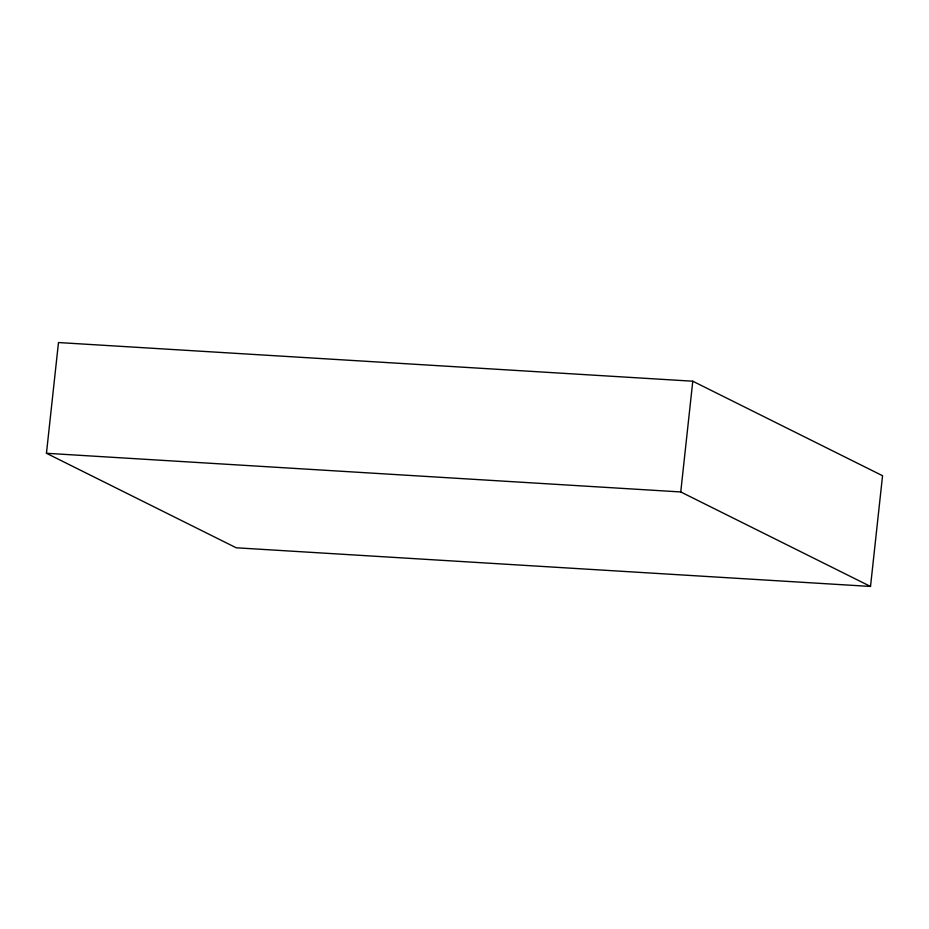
<?xml version="1.0" encoding="UTF-8"?>
<svg xmlns="http://www.w3.org/2000/svg" width="929" height="929" viewBox="0 0 929 929"><rect width="100%" height="100%" fill="white"/><g stroke="black" fill="none" stroke-linecap="round" stroke-linejoin="round"><path stroke-width="1.39" d="M46.45 453.282L58.481 342.546L692.779 381.215L882.55 475.718L870.519 586.454L236.221 547.785L46.45 453.282L680.748 491.952L870.519 586.454M680.748 491.952L692.779 381.215"/></g></svg>
